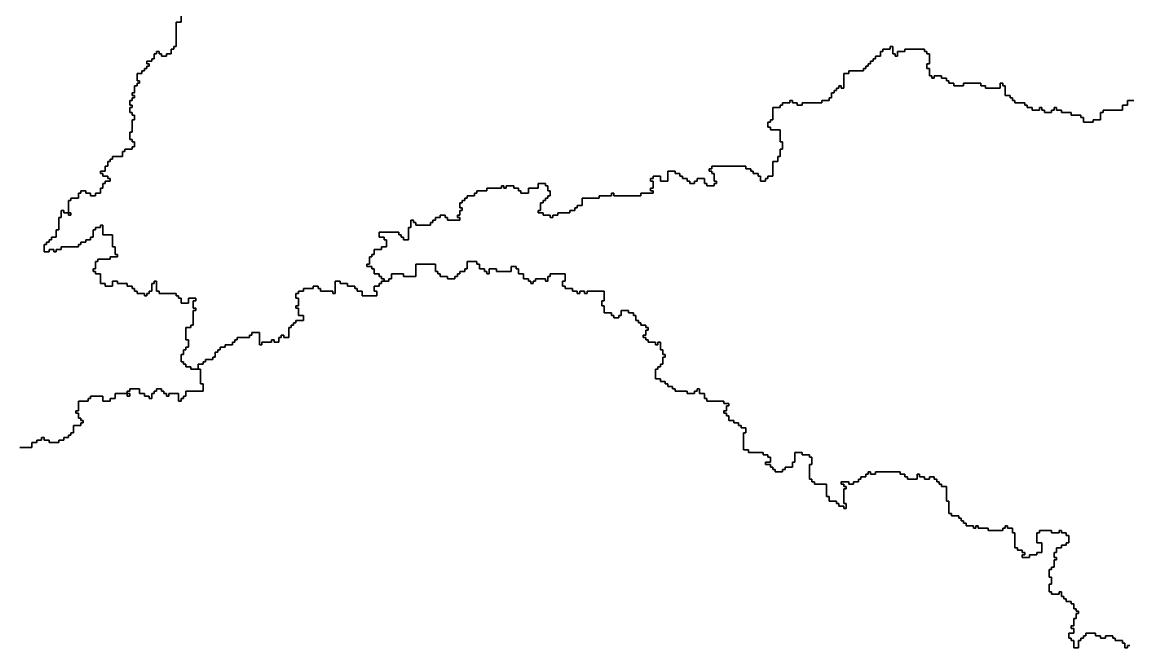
# Model space of a CAD drawing. Header units: inches. Extents: x -98695 to 376223, y 1122520 to 1501782.
# Drawn here: x 307651 to 321598, y 1204881 to 1212778 of the extents above; entities that cross this region are included whole.
import ezdxf

# ---------------------------------------------------------------- set-up
doc = ezdxf.new("R2010")
doc.units = ezdxf.units.IN
doc.header["$MEASUREMENT"] = 0
doc.layers.add('subs1', color=7, linetype='Continuous', true_color=0xc8dcf7)

msp = doc.modelspace()

# ---------------------------------------------------------------- linework, layer by layer
at = {"layer": 'subs1'}
for points in [[(321717, 1211790), (321593, 1211790), (321593, 1211729), (321532, 1211729), (321532, 1211667), (321285, 1211667), (321285, 1211636), (321254, 1211636), (321254, 1211544), (321161, 1211544), (321161, 1211513), (321038, 1211513), (321038, 1211574), (321007, 1211574), (321007, 1211605), (320884, 1211605), (320884, 1211636), (320760, 1211636), (320760, 1211667), (320699, 1211667), (320699, 1211698), (320668, 1211698), (320668, 1211667), (320637, 1211667), (320637, 1211636), (320545, 1211636), (320545, 1211667), (320514, 1211667), (320514, 1211698), (320483, 1211698), (320483, 1211667), (320390, 1211667), (320390, 1211698), (320329, 1211698), (320329, 1211729), (320298, 1211729), (320298, 1211760), (320174, 1211760), (320174, 1211790), (320144, 1211790), (320144, 1211821), (320113, 1211821), (320113, 1211852), (320051, 1211852), (320051, 1211975), (320020, 1211975), (320020, 1212006), (319989, 1212006), (319989, 1211945), (319804, 1211945), (319804, 1211975), (319743, 1211975), (319743, 1212006), (319527, 1212006), (319527, 1211975), (319403, 1211975), (319403, 1212006), (319342, 1212006), (319342, 1212037), (319311, 1212037), (319311, 1212068), (319249, 1212068), (319249, 1212099), (319156, 1212099), (319156, 1212068), (319126, 1212068), (319126, 1212099), (319095, 1212099), (319095, 1212191), (319064, 1212191), (319064, 1212253), (319095, 1212253), (319095, 1212376), (319064, 1212376), (319064, 1212407), (319033, 1212407), (319033, 1212438), (318786, 1212438), (318786, 1212407), (318694, 1212407), (318694, 1212346), (318663, 1212346), (318663, 1212376), (318632, 1212376), (318632, 1212469), (318601, 1212469), (318601, 1212438), (318509, 1212438), (318509, 1212407), (318478, 1212407), (318478, 1212346), (318416, 1212346), (318416, 1212315), (318385, 1212315), (318385, 1212284), (318354, 1212284), (318354, 1212253), (318324, 1212253), (318324, 1212222), (318293, 1212222), (318293, 1212191), (318262, 1212191), (318262, 1212161), (318077, 1212161), (318077, 1212130), (318015, 1212130), (318015, 1211945), (317984, 1211945), (317984, 1211975), (317953, 1211975), (317953, 1211945), (317923, 1211945), (317923, 1211914), (317892, 1211914), (317892, 1211883), (317861, 1211883), (317861, 1211821), (317830, 1211821), (317830, 1211790), (317737, 1211790), (317737, 1211760), (317491, 1211760), (317491, 1211729), (317429, 1211729), (317429, 1211760), (317367, 1211760), (317367, 1211790), (317336, 1211790), (317336, 1211760), (317244, 1211760), (317244, 1211729), (317213, 1211729), (317213, 1211698), (317121, 1211698), (317121, 1211544), (317090, 1211544), (317090, 1211513), (317059, 1211513), (317059, 1211451), (317090, 1211451), (317090, 1211420), (317213, 1211420), (317213, 1211266), (317244, 1211266), (317244, 1211173), (317213, 1211173), (317213, 1211081), (317182, 1211081), (317182, 1211019), (317121, 1211019), (317121, 1210834), (317059, 1210834), (317059, 1210803), (317028, 1210803), (317028, 1210772), (316966, 1210772), (316966, 1210834), (316935, 1210834), (316935, 1210865), (316874, 1210865), (316874, 1210896), (316843, 1210896), (316843, 1210927), (316781, 1210927), (316781, 1210958), (316349, 1210958), (316349, 1210927), (316319, 1210927), (316319, 1210896), (316349, 1210896), (316349, 1210865), (316380, 1210865), (316380, 1210772), (316411, 1210772), (316411, 1210742), (316380, 1210742), (316380, 1210711), (316288, 1210711), (316288, 1210742), (316257, 1210742), (316257, 1210803), (316164, 1210803), (316164, 1210772), (316133, 1210772), (316133, 1210742), (316072, 1210742), (316072, 1210772), (316041, 1210772), (316041, 1210803), (315979, 1210803), (315979, 1210834), (315948, 1210834), (315948, 1210865), (315887, 1210865), (315887, 1210896), (315794, 1210896), (315794, 1210772), (315702, 1210772), (315702, 1210834), (315609, 1210834), (315609, 1210803), (315578, 1210803), (315578, 1210772), (315609, 1210772), (315609, 1210680), (315578, 1210680), (315578, 1210649), (315609, 1210649), (315609, 1210618), (315455, 1210618), (315455, 1210587), (315115, 1210587), (315115, 1210618), (315085, 1210618), (315085, 1210587), (314930, 1210587), (314930, 1210557), (314714, 1210557), (314714, 1210464), (314653, 1210464), (314653, 1210433), (314622, 1210433), (314622, 1210402), (314560, 1210402), (314560, 1210371), (314406, 1210371), (314406, 1210341), (314344, 1210341), (314344, 1210310), (314313, 1210310), (314313, 1210341), (314221, 1210341), (314221, 1210371), (314159, 1210371), (314159, 1210402), (314190, 1210402), (314190, 1210495), (314221, 1210495), (314221, 1210526), (314252, 1210526), (314252, 1210557), (314283, 1210557), (314283, 1210587), (314313, 1210587), (314313, 1210649), (314283, 1210649), (314283, 1210711), (314252, 1210711), (314252, 1210742), (314159, 1210742), (314159, 1210680), (314036, 1210680), (314036, 1210618), (313943, 1210618), (313943, 1210649), (313912, 1210649), (313912, 1210680), (313851, 1210680), (313851, 1210711), (313758, 1210711), (313758, 1210680), (313727, 1210680), (313727, 1210711), (313697, 1210711), (313697, 1210680), (313511, 1210680), (313511, 1210649), (313388, 1210649), (313388, 1210618), (313357, 1210618), (313357, 1210587), (313265, 1210587), (313265, 1210557), (313234, 1210557), (313234, 1210526), (313203, 1210526), (313203, 1210495), (313172, 1210495), (313172, 1210433), (313203, 1210433), (313203, 1210402), (313172, 1210402), (313172, 1210341), (313141, 1210341), (313141, 1210310), (313172, 1210310), (313172, 1210279), (313018, 1210279), (313018, 1210310), (312987, 1210310), (312987, 1210341), (312925, 1210341), (312925, 1210310), (312864, 1210310), (312864, 1210279), (312833, 1210279), (312833, 1210248), (312802, 1210248), (312802, 1210217), (312617, 1210217), (312617, 1210248), (312586, 1210248), (312586, 1210279), (312555, 1210279), (312555, 1210186), (312524, 1210186), (312524, 1210032), (312463, 1210032), (312463, 1210063), (312432, 1210063), (312432, 1210094), (312401, 1210094), (312401, 1210125), (312154, 1210125), (312154, 1210063), (312216, 1210063), (312216, 1210032), (312247, 1210032), (312247, 1209940), (312185, 1209940), (312185, 1209909), (312093, 1209909), (312093, 1209847), (312062, 1209847), (312062, 1209816), (312031, 1209816), (312031, 1209724), (312000, 1209724), (312000, 1209693), (312062, 1209693), (312062, 1209662), (312093, 1209662), (312093, 1209600), (312154, 1209600), (312154, 1209569), (312185, 1209569), (312185, 1209539), (312216, 1209539), (312216, 1209508), (312185, 1209508), (312185, 1209477), (312154, 1209477), (312154, 1209446), (312093, 1209446), (312093, 1209384), (312123, 1209384), (312123, 1209323), (311938, 1209323), (311938, 1209384), (311877, 1209384), (311877, 1209415), (311846, 1209415), (311846, 1209446), (311753, 1209446), (311753, 1209477), (311661, 1209477), (311661, 1209508), (311599, 1209508), (311599, 1209354), (311568, 1209354), (311568, 1209384), (311414, 1209384), (311414, 1209415), (311383, 1209415), (311383, 1209446), (311321, 1209446), (311321, 1209415), (311198, 1209415), (311198, 1209384), (311136, 1209384), (311136, 1209354), (311105, 1209354), (311105, 1209292), (311136, 1209292), (311136, 1209199), (311105, 1209199), (311105, 1209168), (311136, 1209168), (311136, 1209076), (311198, 1209076), (311198, 1209014), (311105, 1209014), (311105, 1208983), (311075, 1208983), (311075, 1208952), (311044, 1208952), (311044, 1208922), (311013, 1208922), (311013, 1208798), (310951, 1208798), (310951, 1208829), (310920, 1208829), (310920, 1208798), (310889, 1208798), (310889, 1208737), (310828, 1208737), (310828, 1208767), (310797, 1208767), (310797, 1208737), (310674, 1208737), (310674, 1208706), (310643, 1208706), (310643, 1208860), (310550, 1208860), (310550, 1208829), (310519, 1208829), (310519, 1208798), (310365, 1208798), (310365, 1208767), (310334, 1208767), (310334, 1208737), (310303, 1208737), (310303, 1208706), (310211, 1208706), (310211, 1208675), (310149, 1208675), (310149, 1208644), (310118, 1208644), (310118, 1208613), (310087, 1208613), (310087, 1208551), (310057, 1208551), (310057, 1208521), (309964, 1208521), (309964, 1208490), (309933, 1208490), (309933, 1208459), (309872, 1208459), (309872, 1208397), (309779, 1208397), (309779, 1208428), (309717, 1208428), (309717, 1208459), (309686, 1208459), (309686, 1208490), (309656, 1208490), (309656, 1208582), (309686, 1208582), (309686, 1208644), (309717, 1208644), (309717, 1208675), (309748, 1208675), (309748, 1208767), (309717, 1208767), (309717, 1208922), (309779, 1208922), (309779, 1208952), (309810, 1208952), (309810, 1209138), (309841, 1209138), (309841, 1209168), (309810, 1209168), (309810, 1209261), (309841, 1209261), (309841, 1209292), (309748, 1209292), (309748, 1209230), (309656, 1209230), (309656, 1209292), (309625, 1209292), (309625, 1209323), (309594, 1209323), (309594, 1209354), (309378, 1209354), (309378, 1209384), (309347, 1209384), (309347, 1209508), (309316, 1209508), (309316, 1209477), (309285, 1209477), (309285, 1209384), (309255, 1209384), (309255, 1209354), (309224, 1209354), (309224, 1209323), (309193, 1209323), (309193, 1209354), (309100, 1209354), (309100, 1209384), (309070, 1209384), (309070, 1209415), (309039, 1209415), (309039, 1209446), (308977, 1209446), (308977, 1209477), (308854, 1209477), (308854, 1209508), (308792, 1209508), (308792, 1209446), (308699, 1209446), (308699, 1209477), (308638, 1209477), (308638, 1209600), (308576, 1209600), (308576, 1209631), (308545, 1209631), (308545, 1209662), (308576, 1209662), (308576, 1209755), (308607, 1209755), (308607, 1209785), (308761, 1209785), (308761, 1209816), (308854, 1209816), (308854, 1209847), (308823, 1209847), (308823, 1209940), (308792, 1209940), (308792, 1210094), (308669, 1210094), (308669, 1210217), (308638, 1210217), (308638, 1210186), (308576, 1210186), (308576, 1210156), (308545, 1210156), (308545, 1210063), (308514, 1210063), (308514, 1210032), (308453, 1210032), (308453, 1210001), (308391, 1210001), (308391, 1209970), (308360, 1209970), (308360, 1209940), (308144, 1209940), (308144, 1209909), (308082, 1209909), (308082, 1209878), (308052, 1209878), (308052, 1209909), (307990, 1209909), (307990, 1209878), (307928, 1209878), (307928, 1209970), (307959, 1209970), (307959, 1210001), (307990, 1210001), (307990, 1210032), (308021, 1210032), (308021, 1210063), (308082, 1210063), (308082, 1210156), (308113, 1210156), (308113, 1210310), (308144, 1210310), (308144, 1210402), (308175, 1210402), (308175, 1210371), (308237, 1210371), (308237, 1210341), (308267, 1210341), (308267, 1210371), (308237, 1210371), (308237, 1210526), (308267, 1210526), (308267, 1210557), (308360, 1210557), (308360, 1210618), (308391, 1210618), (308391, 1210649), (308453, 1210649), (308453, 1210618), (308514, 1210618), (308514, 1210587), (308576, 1210587), (308576, 1210618), (308638, 1210618), (308638, 1210680), (308669, 1210680), (308669, 1210742), (308699, 1210742), (308699, 1210772), (308761, 1210772), (308761, 1210803), (308730, 1210803), (308730, 1210834), (308669, 1210834), (308669, 1210865), (308638, 1210865), (308638, 1210896), (308699, 1210896), (308699, 1210958), (308730, 1210958), (308730, 1211019), (308761, 1211019), (308761, 1211050), (308792, 1211050), (308792, 1211081), (308915, 1211081), (308915, 1211143), (308946, 1211143), (308946, 1211173), (309039, 1211173), (309039, 1211204), (309070, 1211204), (309070, 1211266), (309039, 1211266), (309039, 1211297), (309008, 1211297), (309008, 1211389), (309039, 1211389), (309039, 1211544), (309070, 1211544), (309070, 1211605), (309039, 1211605), (309039, 1211636), (309008, 1211636), (309008, 1211698), (309039, 1211698), (309039, 1211729), (309008, 1211729), (309008, 1211790), (309039, 1211790), (309039, 1211821), (309070, 1211821), (309070, 1211852), (309039, 1211852), (309039, 1211883), (309070, 1211883), (309070, 1211975), (309100, 1211975), (309100, 1212006), (309131, 1212006), (309131, 1212037), (309100, 1212037), (309100, 1212130), (309162, 1212130), (309162, 1212161), (309193, 1212161), (309193, 1212191), (309224, 1212191), (309224, 1212222), (309255, 1212222), (309255, 1212253), (309224, 1212253), (309224, 1212284), (309285, 1212284), (309285, 1212315), (309316, 1212315), (309316, 1212376), (309347, 1212376), (309347, 1212407), (309378, 1212407), (309378, 1212376), (309409, 1212376), (309409, 1212346), (309471, 1212346), (309471, 1212376), (309532, 1212376), (309532, 1212438), (309563, 1212438), (309563, 1212469), (309594, 1212469), (309594, 1212778), (309656, 1212778), (309656, 1212901)], [(321624, 1204912), (321593, 1204912), (321593, 1204881), (321562, 1204881), (321562, 1204942), (321532, 1204942), (321532, 1204973), (321439, 1204973), (321439, 1205004), (321408, 1205004), (321408, 1205035), (321316, 1205035), (321316, 1205004), (321254, 1205004), (321254, 1205035), (321192, 1205035), (321192, 1205066), (321069, 1205066), (321069, 1205035), (321038, 1205035), (321038, 1205004), (321007, 1205004), (321007, 1204973), (320976, 1204973), (320976, 1204881), (320915, 1204881), (320915, 1204973), (320884, 1204973), (320884, 1205004), (320853, 1205004), (320853, 1205066), (320915, 1205066), (320915, 1205127), (320884, 1205127), (320884, 1205158), (320915, 1205158), (320915, 1205251), (320946, 1205251), (320946, 1205313), (320976, 1205313), (320976, 1205343), (320946, 1205343), (320946, 1205374), (320915, 1205374), (320915, 1205436), (320884, 1205436), (320884, 1205467), (320822, 1205467), (320822, 1205498), (320791, 1205498), (320791, 1205528), (320760, 1205528), (320760, 1205590), (320730, 1205590), (320730, 1205559), (320637, 1205559), (320637, 1205590), (320606, 1205590), (320606, 1205683), (320637, 1205683), (320637, 1205775), (320606, 1205775), (320606, 1205868), (320637, 1205868), (320637, 1205899), (320668, 1205899), (320668, 1205991), (320699, 1205991), (320699, 1206022), (320668, 1206022), (320668, 1206084), (320699, 1206084), (320699, 1206145), (320760, 1206145), (320760, 1206176), (320822, 1206176), (320822, 1206207), (320853, 1206207), (320853, 1206300), (320822, 1206300), (320822, 1206331), (320760, 1206331), (320760, 1206361), (320730, 1206361), (320730, 1206331), (320637, 1206331), (320637, 1206361), (320483, 1206361), (320483, 1206331), (320452, 1206331), (320452, 1206207), (320514, 1206207), (320514, 1206084), (320452, 1206084), (320452, 1206053), (320359, 1206053), (320359, 1206022), (320267, 1206022), (320267, 1206053), (320298, 1206053), (320298, 1206084), (320267, 1206084), (320267, 1206115), (320205, 1206115), (320205, 1206145), (320174, 1206145), (320174, 1206331), (320144, 1206331), (320144, 1206392), (320082, 1206392), (320082, 1206423), (320051, 1206423), (320051, 1206392), (320020, 1206392), (320020, 1206361), (319835, 1206361), (319835, 1206392), (319712, 1206392), (319712, 1206423), (319681, 1206423), (319681, 1206392), (319650, 1206392), (319650, 1206423), (319557, 1206423), (319557, 1206454), (319527, 1206454), (319527, 1206485), (319496, 1206485), (319496, 1206516), (319465, 1206516), (319465, 1206546), (319372, 1206546), (319372, 1206577), (319342, 1206577), (319342, 1206732), (319311, 1206732), (319311, 1206917), (319249, 1206917), (319249, 1206947), (319218, 1206947), (319218, 1206978), (319187, 1206978), (319187, 1207009), (319156, 1207009), (319156, 1207040), (319095, 1207040), (319095, 1207009), (319033, 1207009), (319033, 1207040), (318971, 1207040), (318971, 1207071), (318941, 1207071), (318941, 1207009), (318817, 1207009), (318817, 1207040), (318786, 1207040), (318786, 1207071), (318725, 1207071), (318725, 1207102), (318416, 1207102), (318416, 1207071), (318354, 1207071), (318354, 1207102), (318324, 1207102), (318324, 1207071), (318293, 1207071), (318293, 1207040), (318231, 1207040), (318231, 1207009), (318200, 1207009), (318200, 1206978), (318138, 1206978), (318138, 1206947), (318077, 1206947), (318077, 1206978), (317984, 1206978), (317984, 1206947), (318015, 1206947), (318015, 1206917), (318046, 1206917), (318046, 1206886), (318015, 1206886), (318015, 1206701), (318046, 1206701), (318046, 1206639), (318015, 1206639), (318015, 1206670), (317953, 1206670), (317953, 1206701), (317923, 1206701), (317923, 1206732), (317830, 1206732), (317830, 1206793), (317799, 1206793), (317799, 1206947), (317645, 1206947), (317645, 1206978), (317614, 1206978), (317614, 1207009), (317583, 1207009), (317583, 1207194), (317614, 1207194), (317614, 1207287), (317583, 1207287), (317583, 1207318), (317491, 1207318), (317491, 1207348), (317398, 1207348), (317398, 1207225), (317367, 1207225), (317367, 1207163), (317275, 1207163), (317275, 1207133), (317244, 1207133), (317244, 1207102), (317151, 1207102), (317151, 1207133), (317121, 1207133), (317121, 1207163), (317090, 1207163), (317090, 1207194), (317028, 1207194), (317028, 1207225), (317090, 1207225), (317090, 1207287), (317059, 1207287), (317059, 1207318), (316997, 1207318), (316997, 1207348), (316812, 1207348), (316812, 1207379), (316750, 1207379), (316750, 1207595), (316781, 1207595), (316781, 1207657), (316720, 1207657), (316720, 1207688), (316689, 1207688), (316689, 1207719), (316627, 1207719), (316627, 1207749), (316565, 1207749), (316565, 1207811), (316534, 1207811), (316534, 1207842), (316504, 1207842), (316504, 1207873), (316534, 1207873), (316534, 1207935), (316565, 1207935), (316565, 1207965), (316504, 1207965), (316504, 1207996), (316288, 1207996), (316288, 1208027), (316257, 1208027), (316257, 1208089), (316195, 1208089), (316195, 1208150), (316164, 1208150), (316164, 1208120), (316133, 1208120), (316133, 1208089), (316041, 1208089), (316041, 1208120), (315887, 1208120), (315887, 1208150), (315856, 1208150), (315856, 1208181), (315794, 1208181), (315794, 1208212), (315763, 1208212), (315763, 1208243), (315702, 1208243), (315702, 1208274), (315640, 1208274), (315640, 1208397), (315671, 1208397), (315671, 1208428), (315702, 1208428), (315702, 1208459), (315732, 1208459), (315732, 1208551), (315763, 1208551), (315763, 1208582), (315732, 1208582), (315732, 1208644), (315702, 1208644), (315702, 1208737), (315671, 1208737), (315671, 1208706), (315640, 1208706), (315640, 1208737), (315547, 1208737), (315547, 1208767), (315517, 1208767), (315517, 1208798), (315486, 1208798), (315486, 1208829), (315517, 1208829), (315517, 1208891), (315547, 1208891), (315547, 1208922), (315517, 1208922), (315517, 1208952), (315455, 1208952), (315455, 1208983), (315424, 1208983), (315424, 1209014), (315393, 1209014), (315393, 1209076), (315362, 1209076), (315362, 1209107), (315301, 1209107), (315301, 1209138), (315208, 1209138), (315208, 1209076), (315177, 1209076), (315177, 1209045), (315115, 1209045), (315115, 1209076), (315085, 1209076), (315085, 1209107), (314992, 1209107), (314992, 1209199), (314961, 1209199), (314961, 1209261), (314992, 1209261), (314992, 1209384), (314776, 1209384), (314776, 1209354), (314745, 1209354), (314745, 1209384), (314684, 1209384), (314684, 1209354), (314653, 1209354), (314653, 1209384), (314591, 1209384), (314591, 1209415), (314499, 1209415), (314499, 1209446), (314468, 1209446), (314468, 1209508), (314499, 1209508), (314499, 1209600), (314313, 1209600), (314313, 1209569), (314283, 1209569), (314283, 1209508), (314252, 1209508), (314252, 1209539), (314128, 1209539), (314128, 1209508), (314098, 1209508), (314098, 1209477), (314067, 1209477), (314067, 1209508), (314036, 1209508), (314036, 1209539), (313974, 1209539), (313974, 1209600), (313912, 1209600), (313912, 1209662), (313882, 1209662), (313882, 1209693), (313820, 1209693), (313820, 1209631), (313635, 1209631), (313635, 1209662), (313542, 1209662), (313542, 1209600), (313511, 1209600), (313511, 1209631), (313481, 1209631), (313481, 1209662), (313419, 1209662), (313419, 1209724), (313388, 1209724), (313388, 1209755), (313265, 1209755), (313265, 1209662), (313234, 1209662), (313234, 1209631), (313172, 1209631), (313172, 1209600), (313141, 1209600), (313141, 1209569), (313110, 1209569), (313110, 1209539), (313018, 1209539), (313018, 1209569), (312925, 1209569), (312925, 1209600), (312895, 1209600), (312895, 1209631), (312864, 1209631), (312864, 1209724), (312617, 1209724), (312617, 1209569), (312463, 1209569), (312463, 1209600), (312308, 1209600), (312308, 1209539), (312278, 1209539), (312278, 1209508), (312216, 1209508), (312216, 1209539), (312185, 1209539), (312185, 1209569), (312154, 1209569), (312154, 1209600), (312093, 1209600), (312093, 1209662), (312062, 1209662), (312062, 1209693), (312000, 1209693), (312000, 1209724), (312031, 1209724), (312031, 1209816), (312062, 1209816), (312062, 1209847), (312093, 1209847), (312093, 1209909), (312185, 1209909), (312185, 1209940), (312247, 1209940), (312247, 1210032), (312216, 1210032), (312216, 1210063), (312154, 1210063), (312154, 1210125), (312401, 1210125), (312401, 1210094), (312432, 1210094), (312432, 1210063), (312463, 1210063), (312463, 1210032), (312524, 1210032), (312524, 1210186), (312555, 1210186), (312555, 1210279), (312586, 1210279), (312586, 1210248), (312617, 1210248), (312617, 1210217), (312802, 1210217), (312802, 1210248), (312833, 1210248), (312833, 1210279), (312864, 1210279), (312864, 1210310), (312925, 1210310), (312925, 1210341), (312987, 1210341), (312987, 1210310), (313018, 1210310), (313018, 1210279), (313172, 1210279), (313172, 1210310), (313141, 1210310), (313141, 1210341), (313172, 1210341), (313172, 1210402), (313203, 1210402), (313203, 1210433), (313172, 1210433), (313172, 1210495), (313203, 1210495), (313203, 1210526), (313234, 1210526), (313234, 1210557), (313265, 1210557), (313265, 1210587), (313357, 1210587), (313357, 1210618), (313388, 1210618), (313388, 1210649), (313511, 1210649), (313511, 1210680), (313697, 1210680), (313697, 1210711), (313727, 1210711), (313727, 1210680), (313758, 1210680), (313758, 1210711), (313851, 1210711), (313851, 1210680), (313912, 1210680), (313912, 1210649), (313943, 1210649), (313943, 1210618), (314036, 1210618), (314036, 1210680), (314159, 1210680), (314159, 1210742), (314252, 1210742), (314252, 1210711), (314283, 1210711), (314283, 1210649), (314313, 1210649), (314313, 1210587), (314283, 1210587), (314283, 1210557), (314252, 1210557), (314252, 1210526), (314221, 1210526), (314221, 1210495), (314190, 1210495), (314190, 1210402), (314159, 1210402), (314159, 1210371), (314221, 1210371), (314221, 1210341), (314313, 1210341), (314313, 1210310), (314344, 1210310), (314344, 1210341), (314406, 1210341), (314406, 1210371), (314560, 1210371), (314560, 1210402), (314622, 1210402), (314622, 1210433), (314653, 1210433), (314653, 1210464), (314714, 1210464), (314714, 1210557), (314930, 1210557), (314930, 1210587), (315085, 1210587), (315085, 1210618), (315115, 1210618), (315115, 1210587), (315455, 1210587), (315455, 1210618), (315609, 1210618), (315609, 1210649), (315578, 1210649), (315578, 1210680), (315609, 1210680), (315609, 1210772), (315578, 1210772), (315578, 1210803), (315609, 1210803), (315609, 1210834), (315702, 1210834), (315702, 1210772), (315794, 1210772), (315794, 1210896), (315887, 1210896), (315887, 1210865), (315948, 1210865), (315948, 1210834), (315979, 1210834), (315979, 1210803), (316041, 1210803), (316041, 1210772), (316072, 1210772), (316072, 1210742), (316133, 1210742), (316133, 1210772), (316164, 1210772), (316164, 1210803), (316257, 1210803), (316257, 1210742), (316288, 1210742), (316288, 1210711), (316380, 1210711), (316380, 1210742), (316411, 1210742), (316411, 1210772), (316380, 1210772), (316380, 1210865), (316349, 1210865), (316349, 1210896), (316319, 1210896), (316319, 1210927), (316349, 1210927), (316349, 1210958), (316781, 1210958), (316781, 1210927), (316843, 1210927), (316843, 1210896), (316874, 1210896), (316874, 1210865), (316935, 1210865), (316935, 1210834), (316966, 1210834), (316966, 1210772), (317028, 1210772), (317028, 1210803), (317059, 1210803), (317059, 1210834), (317121, 1210834), (317121, 1211019), (317182, 1211019), (317182, 1211081), (317213, 1211081), (317213, 1211173), (317244, 1211173), (317244, 1211266), (317213, 1211266), (317213, 1211420), (317090, 1211420), (317090, 1211451), (317059, 1211451), (317059, 1211513), (317090, 1211513), (317090, 1211544), (317121, 1211544), (317121, 1211698), (317213, 1211698), (317213, 1211729), (317244, 1211729), (317244, 1211760), (317336, 1211760), (317336, 1211790), (317367, 1211790), (317367, 1211760), (317429, 1211760), (317429, 1211729), (317491, 1211729), (317491, 1211760), (317737, 1211760), (317737, 1211790), (317830, 1211790), (317830, 1211821), (317861, 1211821), (317861, 1211883), (317892, 1211883), (317892, 1211914), (317923, 1211914), (317923, 1211945), (317953, 1211945), (317953, 1211975), (317984, 1211975), (317984, 1211945), (318015, 1211945), (318015, 1212130), (318077, 1212130), (318077, 1212161), (318262, 1212161), (318262, 1212191), (318293, 1212191), (318293, 1212222), (318324, 1212222), (318324, 1212253), (318354, 1212253), (318354, 1212284), (318385, 1212284), (318385, 1212315), (318416, 1212315), (318416, 1212346), (318478, 1212346), (318478, 1212407), (318509, 1212407), (318509, 1212438), (318601, 1212438), (318601, 1212469), (318632, 1212469), (318632, 1212376), (318663, 1212376), (318663, 1212346), (318694, 1212346), (318694, 1212407), (318786, 1212407), (318786, 1212438), (319033, 1212438), (319033, 1212407), (319064, 1212407), (319064, 1212376), (319095, 1212376), (319095, 1212253), (319064, 1212253), (319064, 1212191), (319095, 1212191), (319095, 1212099), (319126, 1212099), (319126, 1212068), (319156, 1212068), (319156, 1212099), (319249, 1212099), (319249, 1212068), (319311, 1212068), (319311, 1212037), (319342, 1212037), (319342, 1212006), (319403, 1212006), (319403, 1211975), (319527, 1211975), (319527, 1212006), (319743, 1212006), (319743, 1211975), (319804, 1211975), (319804, 1211945), (319989, 1211945), (319989, 1212006), (320020, 1212006), (320020, 1211975), (320051, 1211975), (320051, 1211852), (320113, 1211852), (320113, 1211821), (320144, 1211821), (320144, 1211790), (320174, 1211790), (320174, 1211760), (320298, 1211760), (320298, 1211729), (320329, 1211729), (320329, 1211698), (320390, 1211698), (320390, 1211667), (320483, 1211667), (320483, 1211698), (320514, 1211698), (320514, 1211667), (320545, 1211667), (320545, 1211636), (320637, 1211636), (320637, 1211667), (320668, 1211667), (320668, 1211698), (320699, 1211698), (320699, 1211667), (320760, 1211667), (320760, 1211636), (320884, 1211636), (320884, 1211605), (321007, 1211605), (321007, 1211574), (321038, 1211574), (321038, 1211513), (321161, 1211513), (321161, 1211544), (321254, 1211544), (321254, 1211636), (321285, 1211636), (321285, 1211667), (321532, 1211667), (321532, 1211729), (321593, 1211729), (321593, 1211790), (321717, 1211790)]]:
    msp.add_lwpolyline(points, dxfattribs=at)
for points in [[(309656, 1212901, 0), (309656, 1212778, 0), (309594, 1212778, 0), (309594, 1212469, 0), (309563, 1212469, 0), (309563, 1212438, 0), (309532, 1212438, 0), (309532, 1212376, 0), (309471, 1212376, 0), (309471, 1212346, 0), (309409, 1212346, 0), (309409, 1212376, 0), (309378, 1212376, 0), (309378, 1212407, 0), (309347, 1212407, 0), (309347, 1212376, 0), (309316, 1212376, 0), (309316, 1212315, 0), (309285, 1212315, 0), (309285, 1212284, 0), (309224, 1212284, 0), (309224, 1212253, 0), (309255, 1212253, 0), (309255, 1212222, 0), (309224, 1212222, 0), (309224, 1212191, 0), (309193, 1212191, 0), (309193, 1212161, 0), (309162, 1212161, 0), (309162, 1212130, 0), (309100, 1212130, 0), (309100, 1212037, 0), (309131, 1212037, 0), (309131, 1212006, 0), (309100, 1212006, 0), (309100, 1211975, 0), (309070, 1211975, 0), (309070, 1211883, 0), (309039, 1211883, 0), (309039, 1211852, 0), (309070, 1211852, 0), (309070, 1211821, 0), (309039, 1211821, 0), (309039, 1211790, 0), (309008, 1211790, 0), (309008, 1211729, 0), (309039, 1211729, 0), (309039, 1211698, 0), (309008, 1211698, 0), (309008, 1211636, 0), (309039, 1211636, 0), (309039, 1211605, 0), (309070, 1211605, 0), (309070, 1211544, 0), (309039, 1211544, 0), (309039, 1211389, 0), (309008, 1211389, 0), (309008, 1211297, 0), (309039, 1211297, 0), (309039, 1211266, 0), (309070, 1211266, 0), (309070, 1211204, 0), (309039, 1211204, 0), (309039, 1211173, 0), (308946, 1211173, 0), (308946, 1211143, 0), (308915, 1211143, 0), (308915, 1211081, 0), (308792, 1211081, 0), (308792, 1211050, 0), (308761, 1211050, 0), (308761, 1211019, 0), (308730, 1211019, 0), (308730, 1210958, 0), (308699, 1210958, 0), (308699, 1210896, 0), (308638, 1210896, 0), (308638, 1210865, 0), (308669, 1210865, 0), (308669, 1210834, 0), (308730, 1210834, 0), (308730, 1210803, 0), (308761, 1210803, 0), (308761, 1210772, 0), (308699, 1210772, 0), (308699, 1210742, 0), (308669, 1210742, 0), (308669, 1210680, 0), (308638, 1210680, 0), (308638, 1210618, 0), (308576, 1210618, 0), (308576, 1210587, 0), (308514, 1210587, 0), (308514, 1210618, 0), (308453, 1210618, 0), (308453, 1210649, 0), (308391, 1210649, 0), (308391, 1210618, 0), (308360, 1210618, 0), (308360, 1210557, 0), (308267, 1210557, 0), (308267, 1210526, 0), (308237, 1210526, 0), (308237, 1210371, 0), (308175, 1210371, 0), (308175, 1210402, 0), (308144, 1210402, 0), (308144, 1210310, 0), (308113, 1210310, 0), (308113, 1210156, 0), (308082, 1210156, 0), (308082, 1210063, 0), (308021, 1210063, 0), (308021, 1210032, 0), (307990, 1210032, 0), (307990, 1210001, 0), (307959, 1210001, 0), (307959, 1209970, 0), (307928, 1209970, 0), (307928, 1209878, 0), (307990, 1209878, 0), (307990, 1209909, 0), (308052, 1209909, 0), (308052, 1209878, 0), (308082, 1209878, 0), (308082, 1209909, 0), (308144, 1209909, 0), (308144, 1209940, 0), (308360, 1209940, 0), (308360, 1209970, 0), (308391, 1209970, 0), (308391, 1210001, 0), (308453, 1210001, 0), (308453, 1210032, 0), (308514, 1210032, 0), (308514, 1210063, 0), (308545, 1210063, 0), (308545, 1210156, 0), (308576, 1210156, 0), (308576, 1210186, 0), (308638, 1210186, 0), (308638, 1210217, 0), (308669, 1210217, 0), (308669, 1210094, 0), (308792, 1210094, 0), (308792, 1209940, 0), (308823, 1209940, 0), (308823, 1209847, 0), (308854, 1209847, 0), (308854, 1209816, 0), (308761, 1209816, 0), (308761, 1209785, 0), (308607, 1209785, 0), (308607, 1209755, 0), (308576, 1209755, 0), (308576, 1209662, 0), (308545, 1209662, 0), (308545, 1209631, 0), (308576, 1209631, 0), (308576, 1209600, 0), (308638, 1209600, 0), (308638, 1209477, 0), (308699, 1209477, 0), (308699, 1209446, 0), (308792, 1209446, 0), (308792, 1209508, 0), (308854, 1209508, 0), (308854, 1209477, 0), (308977, 1209477, 0), (308977, 1209446, 0), (309039, 1209446, 0), (309039, 1209415, 0), (309070, 1209415, 0), (309070, 1209384, 0), (309100, 1209384, 0), (309100, 1209354, 0), (309193, 1209354, 0), (309193, 1209323, 0), (309224, 1209323, 0), (309224, 1209354, 0), (309255, 1209354, 0), (309255, 1209384, 0), (309285, 1209384, 0), (309285, 1209477, 0), (309316, 1209477, 0), (309316, 1209508, 0), (309347, 1209508, 0), (309347, 1209384, 0), (309378, 1209384, 0), (309378, 1209354, 0), (309594, 1209354, 0), (309594, 1209323, 0), (309625, 1209323, 0), (309625, 1209292, 0), (309656, 1209292, 0), (309656, 1209230, 0), (309748, 1209230, 0), (309748, 1209292, 0), (309841, 1209292, 0), (309841, 1209261, 0), (309810, 1209261, 0), (309810, 1209168, 0), (309841, 1209168, 0), (309841, 1209138, 0), (309810, 1209138, 0), (309810, 1208952, 0), (309779, 1208952, 0), (309779, 1208922, 0), (309717, 1208922, 0), (309717, 1208767, 0), (309748, 1208767, 0), (309748, 1208675, 0), (309717, 1208675, 0), (309717, 1208644, 0), (309686, 1208644, 0), (309686, 1208582, 0), (309656, 1208582, 0), (309656, 1208490, 0), (309686, 1208490, 0), (309686, 1208459, 0), (309717, 1208459, 0), (309717, 1208428, 0), (309779, 1208428, 0), (309779, 1208397, 0), (309872, 1208397, 0), (309902, 1208397, 0), (309902, 1208212, 0), (309933, 1208212, 0), (309933, 1208120, 0), (309717, 1208120, 0), (309717, 1208058, 0), (309686, 1208058, 0), (309686, 1208027, 0), (309656, 1208027, 0), (309656, 1207996, 0), (309625, 1207996, 0), (309625, 1208089, 0), (309501, 1208089, 0), (309501, 1208058, 0), (309471, 1208058, 0), (309471, 1208089, 0), (309440, 1208089, 0), (309440, 1208120, 0), (309409, 1208120, 0), (309409, 1208150, 0), (309347, 1208150, 0), (309347, 1208120, 0), (309316, 1208120, 0), (309316, 1208089, 0), (309285, 1208089, 0), (309285, 1208027, 0), (309255, 1208027, 0), (309255, 1208058, 0), (309193, 1208058, 0), (309193, 1208089, 0), (309131, 1208089, 0), (309131, 1208150, 0), (309008, 1208150, 0), (309008, 1208120, 0), (308977, 1208120, 0), (308977, 1208089, 0), (308823, 1208089, 0), (308823, 1208027, 0), (308761, 1208027, 0), (308761, 1207996, 0), (308669, 1207996, 0), (308669, 1208058, 0), (308514, 1208058, 0), (308514, 1208027, 0), (308483, 1208027, 0), (308483, 1207996, 0), (308360, 1207996, 0), (308360, 1207873, 0), (308329, 1207873, 0), (308329, 1207842, 0), (308360, 1207842, 0), (308360, 1207780, 0), (308391, 1207780, 0), (308391, 1207749, 0), (308422, 1207749, 0), (308422, 1207719, 0), (308391, 1207719, 0), (308391, 1207688, 0), (308298, 1207688, 0), (308298, 1207595, 0), (308267, 1207595, 0), (308267, 1207564, 0), (308237, 1207564, 0), (308237, 1207534, 0), (308175, 1207534, 0), (308175, 1207503, 0), (308113, 1207503, 0), (308113, 1207472, 0), (307990, 1207472, 0), (307990, 1207503, 0), (307928, 1207503, 0), (307928, 1207534, 0), (307897, 1207534, 0), (307897, 1207503, 0), (307836, 1207503, 0), (307836, 1207472, 0), (307774, 1207472, 0), (307774, 1207410, 0), (307620, 1207410, 0)], [(307620, 1207410, 0), (307774, 1207410, 0), (307774, 1207472, 0), (307836, 1207472, 0), (307836, 1207503, 0), (307897, 1207503, 0), (307897, 1207534, 0), (307928, 1207534, 0), (307928, 1207503, 0), (307990, 1207503, 0), (307990, 1207472, 0), (308113, 1207472, 0), (308113, 1207503, 0), (308175, 1207503, 0), (308175, 1207534, 0), (308237, 1207534, 0), (308237, 1207564, 0), (308267, 1207564, 0), (308267, 1207595, 0), (308298, 1207595, 0), (308298, 1207688, 0), (308391, 1207688, 0), (308391, 1207719, 0), (308422, 1207719, 0), (308422, 1207749, 0), (308391, 1207749, 0), (308391, 1207780, 0), (308360, 1207780, 0), (308360, 1207842, 0), (308329, 1207842, 0), (308329, 1207873, 0), (308360, 1207873, 0), (308360, 1207996, 0), (308483, 1207996, 0), (308483, 1208027, 0), (308514, 1208027, 0), (308514, 1208058, 0), (308669, 1208058, 0), (308669, 1207996, 0), (308761, 1207996, 0), (308761, 1208027, 0), (308823, 1208027, 0), (308823, 1208089, 0), (308977, 1208089, 0), (308977, 1208058, 0), (309008, 1208058, 0), (309008, 1208089, 0), (308977, 1208089, 0), (308977, 1208120, 0), (309008, 1208120, 0), (309008, 1208150, 0), (309131, 1208150, 0), (309131, 1208089, 0), (309193, 1208089, 0), (309193, 1208058, 0), (309255, 1208058, 0), (309255, 1208027, 0), (309285, 1208027, 0), (309285, 1208089, 0), (309316, 1208089, 0), (309316, 1208120, 0), (309347, 1208120, 0), (309347, 1208150, 0), (309409, 1208150, 0), (309409, 1208120, 0), (309440, 1208120, 0), (309440, 1208089, 0), (309471, 1208089, 0), (309471, 1208058, 0), (309501, 1208058, 0), (309501, 1208089, 0), (309625, 1208089, 0), (309625, 1207996, 0), (309656, 1207996, 0), (309656, 1208027, 0), (309686, 1208027, 0), (309686, 1208058, 0), (309717, 1208058, 0), (309717, 1208120, 0), (309933, 1208120, 0), (309933, 1208212, 0), (309902, 1208212, 0), (309902, 1208397, 0), (309872, 1208397, 0), (309872, 1208459, 0), (309933, 1208459, 0), (309933, 1208490, 0), (309964, 1208490, 0), (309964, 1208521, 0), (310057, 1208521, 0), (310057, 1208551, 0), (310087, 1208551, 0), (310087, 1208613, 0), (310118, 1208613, 0), (310118, 1208644, 0), (310149, 1208644, 0), (310149, 1208675, 0), (310211, 1208675, 0), (310211, 1208706, 0), (310303, 1208706, 0), (310303, 1208737, 0), (310334, 1208737, 0), (310334, 1208767, 0), (310365, 1208767, 0), (310365, 1208798, 0), (310519, 1208798, 0), (310519, 1208829, 0), (310550, 1208829, 0), (310550, 1208860, 0), (310643, 1208860, 0), (310643, 1208706, 0), (310674, 1208706, 0), (310674, 1208737, 0), (310797, 1208737, 0), (310797, 1208767, 0), (310828, 1208767, 0), (310828, 1208737, 0), (310889, 1208737, 0), (310889, 1208798, 0), (310920, 1208798, 0), (310920, 1208829, 0), (310951, 1208829, 0), (310951, 1208798, 0), (311013, 1208798, 0), (311013, 1208922, 0), (311044, 1208922, 0), (311044, 1208952, 0), (311075, 1208952, 0), (311075, 1208983, 0), (311105, 1208983, 0), (311105, 1209014, 0), (311198, 1209014, 0), (311198, 1209076, 0), (311136, 1209076, 0), (311136, 1209168, 0), (311105, 1209168, 0), (311105, 1209199, 0), (311136, 1209199, 0), (311136, 1209292, 0), (311105, 1209292, 0), (311105, 1209354, 0), (311136, 1209354, 0), (311136, 1209384, 0), (311198, 1209384, 0), (311198, 1209415, 0), (311321, 1209415, 0), (311321, 1209446, 0), (311383, 1209446, 0), (311383, 1209415, 0), (311414, 1209415, 0), (311414, 1209384, 0), (311568, 1209384, 0), (311568, 1209354, 0), (311599, 1209354, 0), (311599, 1209508, 0), (311661, 1209508, 0), (311661, 1209477, 0), (311753, 1209477, 0), (311753, 1209446, 0), (311846, 1209446, 0), (311846, 1209415, 0), (311877, 1209415, 0), (311877, 1209384, 0), (311938, 1209384, 0), (311938, 1209323, 0), (312123, 1209323, 0), (312123, 1209384, 0), (312093, 1209384, 0), (312093, 1209446, 0), (312154, 1209446, 0), (312154, 1209477, 0), (312185, 1209477, 0), (312185, 1209508, 0), (312216, 1209508, 0), (312278, 1209508, 0), (312278, 1209539, 0), (312308, 1209539, 0), (312308, 1209600, 0), (312463, 1209600, 0), (312463, 1209569, 0), (312617, 1209569, 0), (312617, 1209724, 0), (312864, 1209724, 0), (312864, 1209631, 0), (312895, 1209631, 0), (312895, 1209600, 0), (312925, 1209600, 0), (312925, 1209569, 0), (313018, 1209569, 0), (313018, 1209539, 0), (313110, 1209539, 0), (313110, 1209569, 0), (313141, 1209569, 0), (313141, 1209600, 0), (313172, 1209600, 0), (313172, 1209631, 0), (313234, 1209631, 0), (313234, 1209662, 0), (313265, 1209662, 0), (313265, 1209755, 0), (313388, 1209755, 0), (313388, 1209724, 0), (313419, 1209724, 0), (313419, 1209662, 0), (313481, 1209662, 0), (313481, 1209631, 0), (313511, 1209631, 0), (313511, 1209600, 0), (313542, 1209600, 0), (313542, 1209662, 0), (313635, 1209662, 0), (313635, 1209631, 0), (313820, 1209631, 0), (313820, 1209693, 0), (313882, 1209693, 0), (313882, 1209662, 0), (313912, 1209662, 0), (313912, 1209600, 0), (313974, 1209600, 0), (313974, 1209539, 0), (314036, 1209539, 0), (314036, 1209508, 0), (314067, 1209508, 0), (314067, 1209477, 0), (314098, 1209477, 0), (314098, 1209508, 0), (314128, 1209508, 0), (314128, 1209539, 0), (314252, 1209539, 0), (314252, 1209508, 0), (314283, 1209508, 0), (314283, 1209569, 0), (314313, 1209569, 0), (314313, 1209600, 0), (314499, 1209600, 0), (314499, 1209508, 0), (314468, 1209508, 0), (314468, 1209446, 0), (314499, 1209446, 0), (314499, 1209415, 0), (314591, 1209415, 0), (314591, 1209384, 0), (314653, 1209384, 0), (314653, 1209354, 0), (314684, 1209354, 0), (314684, 1209384, 0), (314745, 1209384, 0), (314745, 1209354, 0), (314776, 1209354, 0), (314776, 1209384, 0), (314992, 1209384, 0), (314992, 1209261, 0), (314961, 1209261, 0), (314961, 1209199, 0), (314992, 1209199, 0), (314992, 1209107, 0), (315085, 1209107, 0), (315085, 1209076, 0), (315115, 1209076, 0), (315115, 1209045, 0), (315177, 1209045, 0), (315177, 1209076, 0), (315208, 1209076, 0), (315208, 1209138, 0), (315301, 1209138, 0), (315301, 1209107, 0), (315362, 1209107, 0), (315362, 1209076, 0), (315393, 1209076, 0), (315393, 1209014, 0), (315424, 1209014, 0), (315424, 1208983, 0), (315455, 1208983, 0), (315455, 1208952, 0), (315517, 1208952, 0), (315517, 1208922, 0), (315547, 1208922, 0), (315547, 1208891, 0), (315517, 1208891, 0), (315517, 1208829, 0), (315486, 1208829, 0), (315486, 1208798, 0), (315517, 1208798, 0), (315517, 1208767, 0), (315547, 1208767, 0), (315547, 1208737, 0), (315640, 1208737, 0), (315640, 1208706, 0), (315671, 1208706, 0), (315671, 1208737, 0), (315702, 1208737, 0), (315702, 1208644, 0), (315732, 1208644, 0), (315732, 1208582, 0), (315763, 1208582, 0), (315763, 1208551, 0), (315732, 1208551, 0), (315732, 1208459, 0), (315702, 1208459, 0), (315702, 1208428, 0), (315671, 1208428, 0), (315671, 1208397, 0), (315640, 1208397, 0), (315640, 1208274, 0), (315702, 1208274, 0), (315702, 1208243, 0), (315763, 1208243, 0), (315763, 1208212, 0), (315794, 1208212, 0), (315794, 1208181, 0), (315856, 1208181, 0), (315856, 1208150, 0), (315887, 1208150, 0), (315887, 1208120, 0), (316041, 1208120, 0), (316041, 1208089, 0), (316133, 1208089, 0), (316133, 1208120, 0), (316164, 1208120, 0), (316164, 1208150, 0), (316195, 1208150, 0), (316195, 1208089, 0), (316257, 1208089, 0), (316257, 1208027, 0), (316288, 1208027, 0), (316288, 1207996, 0), (316504, 1207996, 0), (316504, 1207965, 0), (316565, 1207965, 0), (316565, 1207935, 0), (316534, 1207935, 0), (316534, 1207873, 0), (316504, 1207873, 0), (316504, 1207842, 0), (316534, 1207842, 0), (316534, 1207811, 0), (316565, 1207811, 0), (316565, 1207749, 0), (316627, 1207749, 0), (316627, 1207719, 0), (316689, 1207719, 0), (316689, 1207688, 0), (316720, 1207688, 0), (316720, 1207657, 0), (316781, 1207657, 0), (316781, 1207595, 0), (316750, 1207595, 0), (316750, 1207379, 0), (316812, 1207379, 0), (316812, 1207348, 0), (316997, 1207348, 0), (316997, 1207318, 0), (317059, 1207318, 0), (317059, 1207287, 0), (317090, 1207287, 0), (317090, 1207225, 0), (317028, 1207225, 0), (317028, 1207194, 0), (317090, 1207194, 0), (317090, 1207163, 0), (317121, 1207163, 0), (317121, 1207133, 0), (317151, 1207133, 0), (317151, 1207102, 0), (317244, 1207102, 0), (317244, 1207133, 0), (317275, 1207133, 0), (317275, 1207163, 0), (317367, 1207163, 0), (317367, 1207225, 0), (317398, 1207225, 0), (317398, 1207348, 0), (317491, 1207348, 0), (317491, 1207318, 0), (317583, 1207318, 0), (317583, 1207287, 0), (317614, 1207287, 0), (317614, 1207194, 0), (317583, 1207194, 0), (317583, 1207009, 0), (317614, 1207009, 0), (317614, 1206978, 0), (317645, 1206978, 0), (317645, 1206947, 0), (317799, 1206947, 0), (317799, 1206793, 0), (317830, 1206793, 0), (317830, 1206732, 0), (317923, 1206732, 0), (317923, 1206701, 0), (317953, 1206701, 0), (317953, 1206670, 0), (318015, 1206670, 0), (318015, 1206639, 0), (318046, 1206639, 0), (318046, 1206701, 0), (318015, 1206701, 0), (318015, 1206886, 0), (318046, 1206886, 0), (318046, 1206917, 0), (318015, 1206917, 0), (318015, 1206947, 0), (317984, 1206947, 0), (317984, 1206978, 0), (318077, 1206978, 0), (318077, 1206947, 0), (318138, 1206947, 0), (318138, 1206978, 0), (318200, 1206978, 0), (318200, 1207009, 0), (318231, 1207009, 0), (318231, 1207040, 0), (318293, 1207040, 0), (318293, 1207071, 0), (318324, 1207071, 0), (318324, 1207102, 0), (318354, 1207102, 0), (318354, 1207071, 0), (318416, 1207071, 0), (318416, 1207102, 0), (318725, 1207102, 0), (318725, 1207071, 0), (318786, 1207071, 0), (318786, 1207040, 0), (318817, 1207040, 0), (318817, 1207009, 0), (318941, 1207009, 0), (318941, 1207071, 0), (318971, 1207071, 0), (318971, 1207040, 0), (319033, 1207040, 0), (319033, 1207009, 0), (319095, 1207009, 0), (319095, 1207040, 0), (319156, 1207040, 0), (319156, 1207009, 0), (319187, 1207009, 0), (319187, 1206978, 0), (319218, 1206978, 0), (319218, 1206947, 0), (319249, 1206947, 0), (319249, 1206917, 0), (319311, 1206917, 0), (319311, 1206732, 0), (319342, 1206732, 0), (319342, 1206577, 0), (319372, 1206577, 0), (319372, 1206546, 0), (319465, 1206546, 0), (319465, 1206516, 0), (319496, 1206516, 0), (319496, 1206485, 0), (319527, 1206485, 0), (319527, 1206454, 0), (319557, 1206454, 0), (319557, 1206423, 0), (319650, 1206423, 0), (319650, 1206392, 0), (319681, 1206392, 0), (319681, 1206423, 0), (319712, 1206423, 0), (319712, 1206392, 0), (319835, 1206392, 0), (319835, 1206361, 0), (320020, 1206361, 0), (320020, 1206392, 0), (320051, 1206392, 0), (320051, 1206423, 0), (320082, 1206423, 0), (320082, 1206392, 0), (320144, 1206392, 0), (320144, 1206331, 0), (320174, 1206331, 0), (320174, 1206145, 0), (320205, 1206145, 0), (320205, 1206115, 0), (320267, 1206115, 0), (320267, 1206084, 0), (320298, 1206084, 0), (320298, 1206053, 0), (320267, 1206053, 0), (320267, 1206022, 0), (320359, 1206022, 0), (320359, 1206053, 0), (320452, 1206053, 0), (320452, 1206084, 0), (320514, 1206084, 0), (320514, 1206207, 0), (320452, 1206207, 0), (320452, 1206331, 0), (320483, 1206331, 0), (320483, 1206361, 0), (320637, 1206361, 0), (320637, 1206331, 0), (320730, 1206331, 0), (320730, 1206361, 0), (320760, 1206361, 0), (320760, 1206331, 0), (320822, 1206331, 0), (320822, 1206300, 0), (320853, 1206300, 0), (320853, 1206207, 0), (320822, 1206207, 0), (320822, 1206176, 0), (320760, 1206176, 0), (320760, 1206145, 0), (320699, 1206145, 0), (320699, 1206084, 0), (320668, 1206084, 0), (320668, 1206022, 0), (320699, 1206022, 0), (320699, 1205991, 0), (320668, 1205991, 0), (320668, 1205899, 0), (320637, 1205899, 0), (320637, 1205868, 0), (320606, 1205868, 0), (320606, 1205775, 0), (320637, 1205775, 0), (320637, 1205683, 0), (320606, 1205683, 0), (320606, 1205590, 0), (320637, 1205590, 0), (320637, 1205559, 0), (320730, 1205559, 0), (320730, 1205590, 0), (320760, 1205590, 0), (320760, 1205528, 0), (320791, 1205528, 0), (320791, 1205498, 0), (320822, 1205498, 0), (320822, 1205467, 0), (320884, 1205467, 0), (320884, 1205436, 0), (320915, 1205436, 0), (320915, 1205374, 0), (320946, 1205374, 0), (320946, 1205343, 0), (320976, 1205343, 0), (320976, 1205313, 0), (320946, 1205313, 0), (320946, 1205251, 0), (320915, 1205251, 0), (320915, 1205158, 0), (320884, 1205158, 0), (320884, 1205127, 0), (320915, 1205127, 0), (320915, 1205066, 0), (320853, 1205066, 0), (320853, 1205004, 0), (320884, 1205004, 0), (320884, 1204973, 0), (320915, 1204973, 0), (320915, 1204881, 0), (320976, 1204881, 0), (320976, 1204973, 0), (321007, 1204973, 0), (321007, 1205004, 0), (321038, 1205004, 0), (321038, 1205035, 0), (321069, 1205035, 0), (321069, 1205066, 0), (321192, 1205066, 0), (321192, 1205035, 0), (321254, 1205035, 0), (321254, 1205004, 0), (321316, 1205004, 0), (321316, 1205035, 0), (321408, 1205035, 0), (321408, 1205004, 0), (321439, 1205004, 0), (321439, 1204973, 0), (321532, 1204973, 0), (321532, 1204942, 0), (321562, 1204942, 0), (321562, 1204881, 0), (321593, 1204881, 0), (321593, 1204912, 0), (321624, 1204912, 0)]]:
    msp.add_polyline3d(points, dxfattribs=at)
for points in [[(308237, 1210371, 0), (308267, 1210371, 0), (308267, 1210341, 0), (308237, 1210341, 0)], [(308977, 1208089, 0), (309008, 1208089, 0), (309008, 1208058, 0), (308977, 1208058, 0)]]:
    msp.add_polyline3d(points, close=True, dxfattribs=at)

doc.saveas('drawing.dxf')
